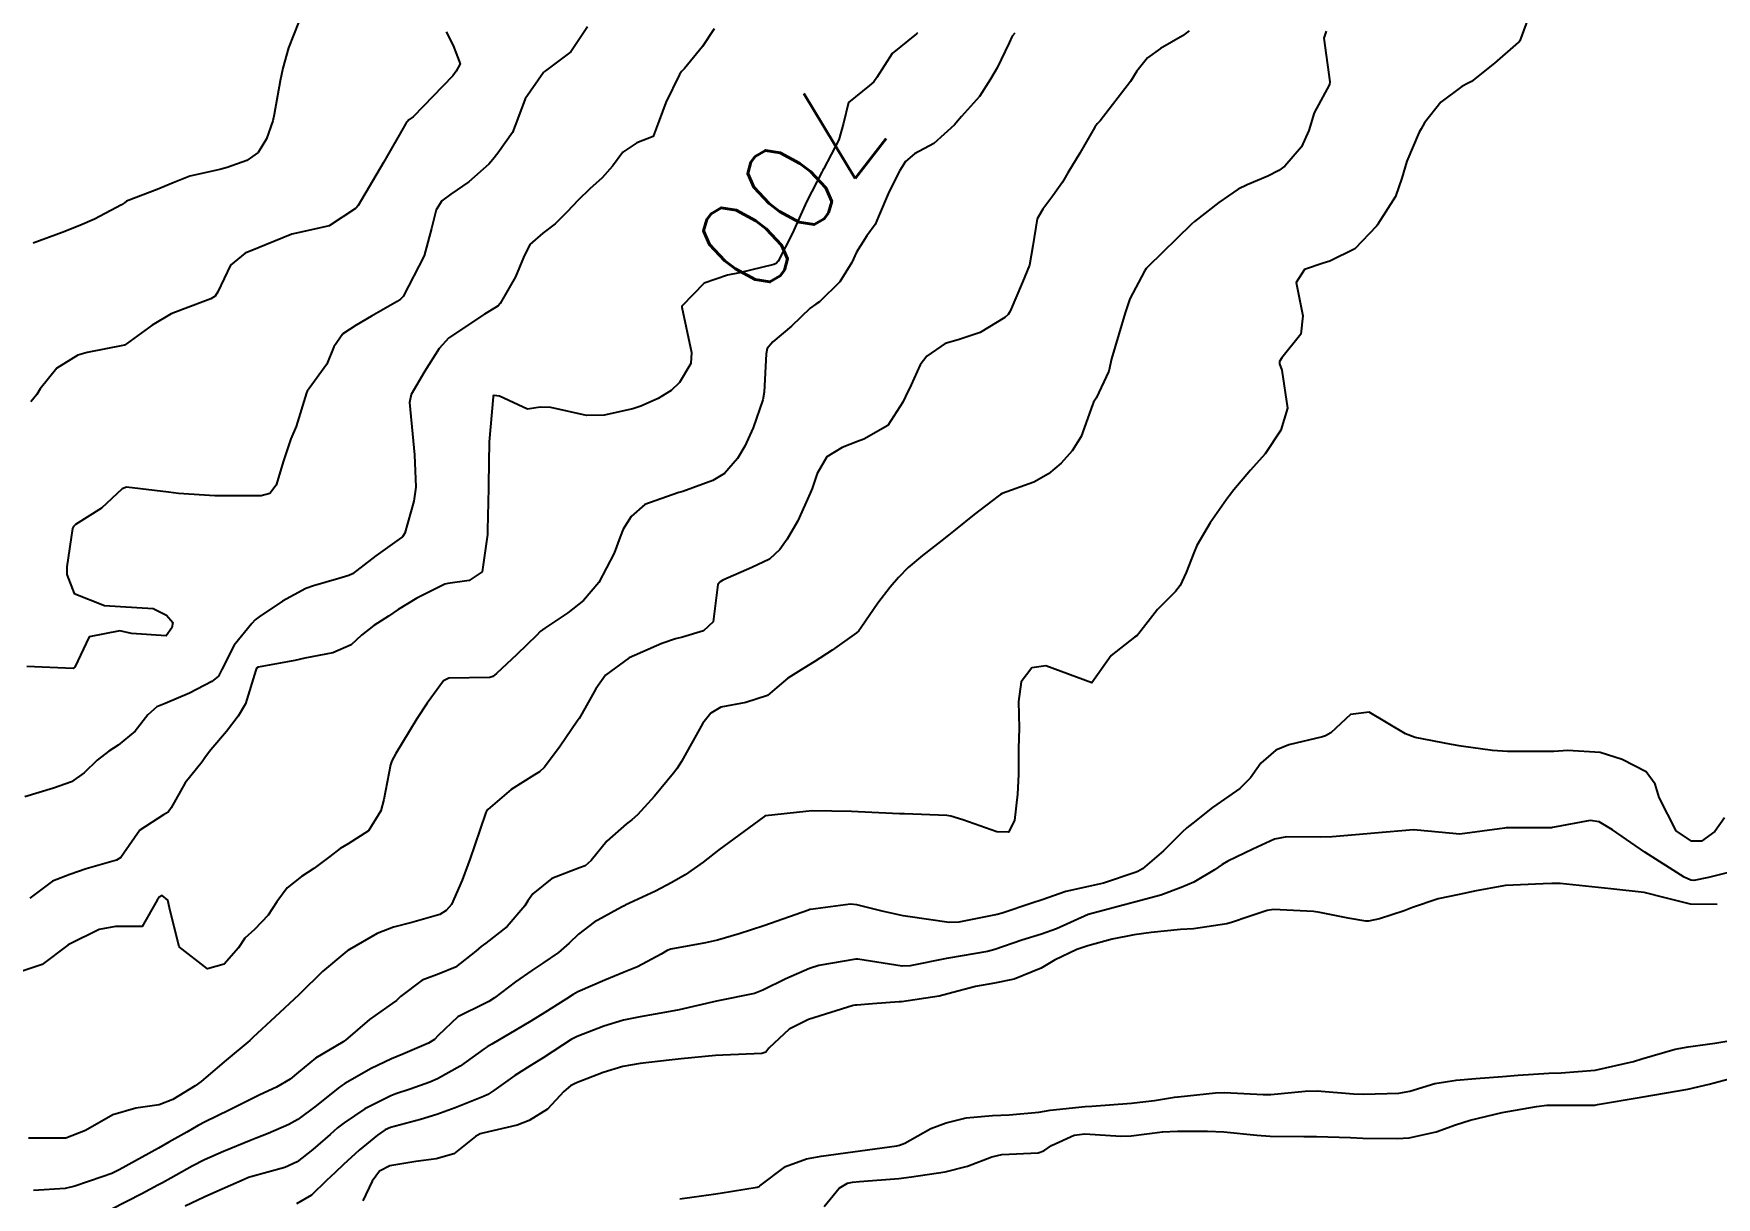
# Model space of a CAD drawing. Header units: metres. Extents: x 286371 to 293043, y 7462578 to 7466404.
# Drawn here: x 292411.8 to 292484.4, y 7462750.8 to 7462801 of the extents above; entities that cross this region are included whole.
import ezdxf
from ezdxf.enums import TextEntityAlignment as Align

# ---------------------------------------------------------------- set-up
doc = ezdxf.new("R2010")
doc.units = ezdxf.units.M
doc.header["$MEASUREMENT"] = 0
for name, color, linetype in [('Cotas', 45, 'Continuous'), ('Curvas de Nivel 1m', 11, 'Continuous'), ('Curvas de Nivel 5m', 15, 'Continuous')]:
    doc.layers.add(name, color=color, linetype=linetype)
doc.styles.add('Style-STANDARD', font='STANDARD.shx')

msp = doc.modelspace()

# ---------------------------------------------------------------- linework, layer by layer
at = {"layer": 'Curvas de Nivel 1m', "flags": 128}
for points, elevation in [([(292476.473, 7462802.128), (292475.946, 7462800.704), (292475.922, 7462800.666), (292475.883, 7462800.636), (292474.849, 7462799.74), (292473.857, 7462798.959), (292473.716, 7462798.876), (292473.449, 7462798.741), (292472.534, 7462798.064), (292471.83, 7462797.164), (292471.683, 7462796.91), (292471.606, 7462796.768), (292471.073, 7462795.507), (292470.854, 7462794.779), (292470.58, 7462793.985), (292469.821, 7462792.794), (292469.8, 7462792.758), (292469.763, 7462792.703), (292468.829, 7462791.727), (292467.74, 7462791.195), (292467.457, 7462791.11), (292466.647, 7462790.841), (292466.295, 7462790.277), (292466.582, 7462788.841), (292466.493, 7462788.042), (292465.676, 7462787.016), (292465.564, 7462786.857), (292465.574, 7462786.758), (292465.669, 7462786.49), (292465.911, 7462784.85), (292465.63, 7462783.89), (292464.951, 7462782.874), (292464.32, 7462782.167), (292463.59, 7462781.312), (292463.412, 7462781.072), (292463.277, 7462780.899), (292462.579, 7462779.899), (292462.002, 7462778.918), (292461.867, 7462778.602), (292461.536, 7462777.742), (292461.275, 7462777.181), (292461.081, 7462776.931), (292460.305, 7462776.15), (292459.496, 7462775.108), (292459.424, 7462775.026), (292459.309, 7462774.957), (292458.292, 7462774.162), (292457.464, 7462772.984), (292455.475, 7462773.715), (292454.865, 7462773.632), (292454.412, 7462773.03), (292454.302, 7462772.181), (292454.319, 7462771.031), (292454.298, 7462770.154), (292454.291, 7462769.031), (292454.251, 7462768.172), (292454.12, 7462767.033), (292453.864, 7462766.537), (292453.367, 7462766.549), (292451.892, 7462767.067), (292451.376, 7462767.222), (292451.206, 7462767.247), (292449.377, 7462767.323), (292449.154, 7462767.332), (292447.378, 7462767.417), (292447.086, 7462767.431), (292445.378, 7462767.459), (292445.114, 7462767.433), (292443.375, 7462767.232), (292443.345, 7462767.224), (292443.304, 7462767.195), (292441.352, 7462765.777), (292440.673, 7462765.245), (292439.897, 7462764.695), (292439.331, 7462764.364), (292438.617, 7462763.983), (292437.315, 7462763.376), (292437.26, 7462763.351), (292437.149, 7462763.297), (292435.969, 7462762.65), (292435.296, 7462762.135), (292434.887, 7462761.734), (292434.426, 7462761.337), (292433.75, 7462760.874), (292433.272, 7462760.561), (292432.566, 7462760.063), (292431.665, 7462759.378), (292431.42, 7462759.213), (292431.25, 7462759.134), (292430.088, 7462758.555), (292429.229, 7462757.745), (292429.068, 7462757.575), (292428.816, 7462757.421), (292427.708, 7462756.946), (292427.214, 7462756.745), (292426.336, 7462756.328), (292425.197, 7462755.685), (292425.073, 7462755.599), (292424.92, 7462755.479), (292423.957, 7462754.718), (292423.173, 7462754.129), (292422.779, 7462753.901), (292421.895, 7462753.523), (292421.379, 7462753.313), (292421.16, 7462753.233), (292419.959, 7462752.745), (292419.146, 7462752.387), (292418.607, 7462752.108), (292417.684, 7462751.586), (292417.328, 7462751.394), (292417.129, 7462751.288), (292416.429, 7462750.914), (292415.113, 7462750.241)], 696), ([(292435.686, 7462801.318), (292434.966, 7462800.24), (292433.865, 7462799.418), (292433.82, 7462799.39), (292433.779, 7462799.346), (292432.993, 7462798.212), (292432.676, 7462797.362), (292432.442, 7462796.748), (292431.811, 7462795.857), (292431.597, 7462795.588), (292431.415, 7462795.38), (292430.561, 7462794.624), (292429.784, 7462794.086), (292429.396, 7462793.794), (292429.151, 7462793.414), (292428.949, 7462792.608), (292428.625, 7462791.427), (292427.717, 7462789.673), (292427.612, 7462789.55), (292427.458, 7462789.448), (292426.354, 7462788.815), (292425.698, 7462788.437), (292425.116, 7462788.06), (292424.728, 7462787.489), (292424.418, 7462786.748), (292423.657, 7462785.69), (292423.582, 7462785.579), (292423.553, 7462785.506), (292423.095, 7462784.05), (292422.873, 7462783.516), (292422.551, 7462782.574), (292422.242, 7462781.525), (292421.959, 7462781.157), (292421.584, 7462781.054), (292420.078, 7462781.063), (292419.586, 7462781.057), (292418.014, 7462781.161), (292417.588, 7462781.211), (292415.777, 7462781.436), (292415.59, 7462781.357), (292414.687, 7462780.528), (292413.567, 7462779.819), (292413.482, 7462779.739), (292413.441, 7462779.656), (292413.198, 7462778), (292413.199, 7462777.659), (292413.518, 7462776.836), (292414.822, 7462776.32), (292415.507, 7462776.278), (292416.917, 7462776.192), (292417.499, 7462775.904), (292417.77, 7462775.59), (292417.728, 7462775.353), (292417.485, 7462775.02), (292415.994, 7462775.109), (292415.488, 7462775.223), (292414.161, 7462774.967), (292413.543, 7462773.653), (292413.502, 7462773.615), (292413.463, 7462773.604), (292411.464, 7462773.684)], 702), ([(292423.202, 7462801.508), (292422.765, 7462800.404), (292422.517, 7462799.525), (292422.402, 7462798.981), (292422.152, 7462797.53), (292422.098, 7462797.262), (292421.818, 7462796.479), (292421.459, 7462795.89), (292420.973, 7462795.547), (292420.121, 7462795.238), (292419.798, 7462795.161), (292418.51, 7462794.867), (292417.789, 7462794.577), (292417.101, 7462794.288), (292415.776, 7462793.783), (292415.682, 7462793.72), (292415.554, 7462793.628), (292414.396, 7462793.013), (292413.76, 7462792.738), (292412.993, 7462792.429), (292411.748, 7462791.968)], 704), ([(292454.141, 7462801.041), (292454.024, 7462800.909), (292453.888, 7462800.629), (292453.374, 7462799.549), (292453.094, 7462799.056), (292452.607, 7462798.305), (292451.831, 7462797.437), (292451.661, 7462797.243), (292451.528, 7462797.079), (292450.64, 7462796.27), (292449.808, 7462795.824), (292449.417, 7462795.495), (292449.174, 7462795.114), (292448.708, 7462794.198), (292448.251, 7462793.127), (292448.105, 7462792.783), (292447.751, 7462792.285), (292447.302, 7462791.58), (292447.096, 7462791.144), (292446.577, 7462790.296), (292445.708, 7462789.443), (292445.54, 7462789.333), (292445.305, 7462789.17), (292444.488, 7462788.387), (292443.682, 7462787.71), (292443.448, 7462787.428), (292443.402, 7462787.199), (292443.316, 7462785.533), (292443.254, 7462785.2), (292442.839, 7462783.993), (292442.483, 7462783.211), (292442.156, 7462782.666), (292441.596, 7462782.023), (292441.102, 7462781.721), (292439.796, 7462781.251), (292439.63, 7462781.207), (292439.583, 7462781.194), (292438.159, 7462780.692), (292437.567, 7462780.173), (292437.227, 7462779.621), (292437.09, 7462779.291), (292436.827, 7462778.582), (292436.166, 7462777.312), (292435.512, 7462776.544), (292434.826, 7462776.012), (292433.833, 7462775.349), (292433.643, 7462775.201), (292433.489, 7462775.04), (292432.634, 7462774.21), (292431.754, 7462773.38), (292431.591, 7462773.254), (292431.461, 7462773.212), (292429.691, 7462773.181), (292429.459, 7462773.066), (292428.762, 7462772.107), (292428.307, 7462771.431), (292427.977, 7462770.885), (292427.411, 7462769.927), (292427.238, 7462769.616), (292427.178, 7462769.448), (292426.882, 7462767.951), (292426.753, 7462767.454), (292426.23, 7462766.593), (292425.352, 7462766.03), (292425.002, 7462765.827), (292424.558, 7462765.486), (292423.869, 7462764.963), (292423.331, 7462764.618), (292422.705, 7462764.132), (292422.272, 7462763.52), (292421.884, 7462762.947), (292421.296, 7462762.335), (292420.881, 7462761.95), (292420.61, 7462761.545), (292419.996, 7462760.83), (292419.27, 7462760.636), (292418.047, 7462761.583), (292417.627, 7462763.272), (292417.559, 7462763.591), (292417.317, 7462763.795), (292417.183, 7462763.729), (292417.092, 7462763.598), (292416.446, 7462762.458), (292415.297, 7462762.461), (292414.597, 7462762.332), (292413.284, 7462761.683), (292413.266, 7462761.673), (292413.245, 7462761.655), (292412.123, 7462760.82), (292411.267, 7462760.537)], 699), ([(292441.152, 7462801.236), (292440.652, 7462800.473), (292439.868, 7462799.521), (292439.741, 7462799.381), (292439.654, 7462799.258), (292439.063, 7462798.049), (292438.784, 7462797.27), (292438.515, 7462796.583), (292437.819, 7462796.3), (292437.209, 7462795.897), (292436.765, 7462795.3), (292436.311, 7462794.792), (292435.789, 7462794.314), (292435.274, 7462793.83), (292434.804, 7462793.329), (292434.289, 7462792.813), (292433.76, 7462792.399), (292433.193, 7462791.913), (292432.914, 7462791.357), (292432.579, 7462790.514), (292431.913, 7462789.371), (292431.819, 7462789.267), (292431.711, 7462789.195), (292431.235, 7462788.912), (292429.691, 7462787.89), (292429.282, 7462787.42), (292428.651, 7462786.448), (292428.062, 7462785.438), (292427.996, 7462785.091), (292428.153, 7462783.436), (292428.213, 7462782.827), (292428.265, 7462781.434), (292428.182, 7462780.828), (292427.796, 7462779.441), (292427.699, 7462779.296), (292427.55, 7462779.187), (292426.536, 7462778.462), (292425.527, 7462777.698), (292425.381, 7462777.622), (292424.942, 7462777.483), (292423.843, 7462777.176), (292423.517, 7462777.059), (292422.515, 7462776.513), (292421.499, 7462775.835), (292421.333, 7462775.7), (292421.183, 7462775.539), (292420.419, 7462774.612), (292419.896, 7462773.558), (292419.75, 7462773.27), (292419.456, 7462773.039), (292418.495, 7462772.532), (292417.442, 7462772.095), (292417.086, 7462771.953), (292416.696, 7462771.606), (292416.147, 7462770.89), (292415.414, 7462770.297), (292415.008, 7462770.033), (292414.512, 7462769.638), (292413.946, 7462769.096), (292413.39, 7462768.712), (292412.621, 7462768.431), (292411.38, 7462768.056)], 701), ([(292461.663, 7462801.144), (292461.383, 7462800.922), (292460.436, 7462800.375), (292459.869, 7462799.973), (292459.41, 7462799.404), (292459.135, 7462798.959), (292457.828, 7462797.263), (292457.691, 7462797.122), (292457.587, 7462796.988), (292456.939, 7462795.865), (292456.431, 7462795.005), (292456.191, 7462794.605), (292455.779, 7462794.011), (292455.347, 7462793.445), (292455.1, 7462793.024), (292454.916, 7462791.857), (292454.775, 7462791.029), (292454.466, 7462790.291), (292453.939, 7462789.041), (292453.852, 7462788.892), (292453.7, 7462788.761), (292452.639, 7462788.111), (292451.685, 7462787.802), (292451.133, 7462787.632), (292450.336, 7462787.095), (292450.051, 7462786.716), (292449.655, 7462785.856), (292449.412, 7462785.344), (292449.303, 7462785.11), (292448.647, 7462784.101), (292447.62, 7462783.504), (292447.349, 7462783.408), (292446.685, 7462783.148), (292446.024, 7462782.743), (292445.597, 7462782.024), (292445.381, 7462781.374), (292445.301, 7462781.169), (292444.764, 7462779.979), (292444.305, 7462779.183), (292443.986, 7462778.749), (292443.541, 7462778.325), (292442.777, 7462777.964), (292441.527, 7462777.42), (292441.408, 7462777.344), (292441.304, 7462777.228), (292441.106, 7462775.624), (292440.696, 7462775.236), (292439.778, 7462774.962), (292439.489, 7462774.885), (292438.897, 7462774.678), (292437.476, 7462774.056), (292436.454, 7462773.31), (292436.041, 7462772.73), (292435.439, 7462771.642), (292435.316, 7462771.446), (292435.236, 7462771.327), (292434.508, 7462770.248), (292433.82, 7462769.348), (292433.607, 7462769.145), (292433.399, 7462769.013), (292432.389, 7462768.37), (292431.376, 7462767.51), (292431.316, 7462767.444), (292431.29, 7462767.386), (292430.804, 7462765.94), (292430.61, 7462765.395), (292430.275, 7462764.456), (292429.813, 7462763.407), (292429.575, 7462763.145), (292429.308, 7462762.984), (292428.097, 7462762.637), (292427.299, 7462762.432), (292426.593, 7462762.157), (292425.399, 7462761.473), (292425.332, 7462761.425), (292425.283, 7462761.396), (292424.239, 7462760.52), (292423.255, 7462759.551), (292423.232, 7462759.527), (292423.212, 7462759.505), (292422.198, 7462758.561), (292421.226, 7462757.664), (292421.162, 7462757.599), (292421.095, 7462757.536), (292420.076, 7462756.686), (292419.2, 7462755.941), (292419.004, 7462755.76), (292418.745, 7462755.571), (292417.778, 7462754.993), (292417.182, 7462754.76), (292416.177, 7462754.611), (292415.175, 7462754.326), (292413.998, 7462753.648), (292413.159, 7462753.322), (292411.534, 7462753.313)], 698), ([(292429.579, 7462801.099), (292429.881, 7462800.51), (292430.183, 7462799.714), (292430.008, 7462799.402), (292429.861, 7462799.202), (292428.147, 7462797.43), (292427.966, 7462797.298), (292427.83, 7462797.147), (292426.868, 7462795.453), (292425.776, 7462793.595), (292425.721, 7462793.529), (292425.667, 7462793.476), (292424.53, 7462792.726), (292423.76, 7462792.546), (292422.912, 7462792.362), (292421.749, 7462791.889), (292421.5, 7462791.786), (292420.892, 7462791.547), (292420.271, 7462791.021), (292419.719, 7462789.877), (292419.596, 7462789.686), (292419.419, 7462789.569), (292418.186, 7462789.108), (292417.704, 7462788.916), (292416.877, 7462788.426), (292415.779, 7462787.623), (292415.723, 7462787.584), (292415.683, 7462787.571), (292414.075, 7462787.251), (292413.676, 7462787.131), (292412.768, 7462786.567), (292412.043, 7462785.679), (292411.894, 7462785.438), (292411.646, 7462785.115)], 703), ([(292467.586, 7462801.131), (292467.483, 7462800.83), (292467.746, 7462798.936), (292467.731, 7462798.826), (292467.072, 7462797.599), (292466.833, 7462796.839), (292466.523, 7462796.135), (292465.801, 7462795.297), (292465.545, 7462795.111), (292465.063, 7462794.865), (292464.172, 7462794.495), (292463.785, 7462794.305), (292462.946, 7462793.727), (292461.9, 7462792.912), (292461.762, 7462792.791), (292459.876, 7462790.952), (292459.81, 7462790.876), (292459.731, 7462790.767), (292459.11, 7462789.567), (292458.907, 7462788.966), (292458.623, 7462788.038), (292458.32, 7462786.975), (292458.196, 7462786.447), (292457.648, 7462785.28), (292457.533, 7462785.099), (292457.486, 7462784.987), (292456.998, 7462783.619), (292456.61, 7462783), (292456.137, 7462782.475), (292455.599, 7462782.015), (292454.963, 7462781.655), (292453.586, 7462781.164), (292453.512, 7462781.119), (292453.424, 7462781.047), (292452.385, 7462780.249), (292451.562, 7462779.587), (292451.279, 7462779.358), (292450.923, 7462779.084), (292450.153, 7462778.487), (292449.537, 7462777.959), (292449.11, 7462777.531), (292448.76, 7462777.116), (292448.22, 7462776.417), (292447.498, 7462775.374), (292447.399, 7462775.232), (292447.298, 7462775.137), (292446.242, 7462774.393), (292445.475, 7462773.885), (292445.025, 7462773.617), (292444.331, 7462773.181), (292443.865, 7462772.782), (292443.453, 7462772.438), (292442.524, 7462772.132), (292441.445, 7462771.929), (292441.002, 7462771.67), (292440.659, 7462771.236), (292439.743, 7462769.592), (292439.536, 7462769.262), (292439.401, 7462769.085), (292438.57, 7462768.093), (292437.847, 7462767.287), (292437.598, 7462767.064), (292437.368, 7462766.889), (292436.523, 7462766.14), (292435.845, 7462765.317), (292435.576, 7462765.086), (292435.339, 7462764.989), (292434.137, 7462764.538), (292433.322, 7462763.864), (292433.11, 7462763.565), (292432.978, 7462763.359), (292432.217, 7462762.454), (292431.289, 7462761.74), (292431.085, 7462761.589), (292430.865, 7462761.391), (292429.977, 7462760.7), (292429.269, 7462760.413), (292428.543, 7462760.147), (292427.613, 7462759.439), (292427.428, 7462759.265), (292427.249, 7462759.132), (292426.261, 7462758.437), (292425.225, 7462757.549), (292425.186, 7462757.513), (292425.125, 7462757.476), (292423.931, 7462756.776), (292423.204, 7462756.164), (292422.846, 7462755.863), (292422.249, 7462755.519), (292421.533, 7462755.185), (292421.186, 7462755.023), (292420.201, 7462754.526), (292419.171, 7462754.027), (292418.873, 7462753.864), (292418.377, 7462753.576), (292417.607, 7462753.138), (292417.153, 7462752.886), (292415.453, 7462751.943), (292415.136, 7462751.786), (292414.722, 7462751.641), (292413.544, 7462751.242), (292413.126, 7462751.145), (292411.757, 7462751.052)], 697), ([(292485.072, 7462764.825), (292484.098, 7462764.573), (292483.462, 7462764.452), (292483.332, 7462764.458), (292483.045, 7462764.589), (292481.35, 7462765.676), (292479.95, 7462766.636), (292479.369, 7462766.985), (292478.984, 7462767.036), (292477.365, 7462766.73), (292477.317, 7462766.723), (292475.364, 7462766.717), (292475.281, 7462766.706), (292473.36, 7462766.45), (292471.511, 7462766.624), (292471.362, 7462766.633), (292469.669, 7462766.49), (292469.359, 7462766.461), (292467.845, 7462766.339), (292467.356, 7462766.311), (292465.885, 7462766.327), (292465.355, 7462766.234), (292464.422, 7462765.804), (292463.34, 7462765.283), (292463.093, 7462765.143), (292462.763, 7462764.903), (292461.868, 7462764.374), (292461.322, 7462764.139), (292460.442, 7462763.813), (292459.312, 7462763.506), (292458.874, 7462763.398), (292457.304, 7462762.984), (292455.934, 7462762.365), (292455.291, 7462762.135), (292454.438, 7462761.876), (292453.28, 7462761.469), (292452.954, 7462761.374), (292451.274, 7462761.093), (292451.184, 7462761.076), (292449.611, 7462760.757), (292449.269, 7462760.75), (292447.357, 7462761.049), (292447.273, 7462761.054), (292445.667, 7462760.768), (292445.274, 7462760.652), (292444.249, 7462760.205), (292443.254, 7462759.704), (292442.891, 7462759.571), (292441.254, 7462759.234), (292439.642, 7462758.862), (292439.247, 7462758.787), (292437.962, 7462758.565), (292437.241, 7462758.412), (292436.388, 7462758.156), (292435.23, 7462757.712), (292434.977, 7462757.579), (292434.601, 7462757.334), (292433.773, 7462756.788), (292433.21, 7462756.441), (292432.541, 7462756.027), (292431.634, 7462755.378), (292431.371, 7462755.201), (292431.19, 7462755.118), (292429.961, 7462754.624), (292429.178, 7462754.333), (292428.474, 7462754.125), (292427.169, 7462753.779), (292426.939, 7462753.676), (292426.616, 7462753.453), (292425.817, 7462752.801), (292425.145, 7462752.177), (292424.779, 7462751.84), (292424.416, 7462751.485), (292423.759, 7462750.861), (292423.119, 7462750.484)], 694), ([(292484.472, 7462763.412), (292483.317, 7462763.429), (292482.219, 7462763.702), (292481.324, 7462763.924), (292479.875, 7462764.087), (292479.327, 7462764.148), (292477.683, 7462764.315), (292477.329, 7462764.318), (292476.952, 7462764.306), (292475.327, 7462764.229), (292474.064, 7462763.993), (292473.321, 7462763.842), (292472.42, 7462763.655), (292471.312, 7462763.273), (292470.95, 7462763.139), (292469.889, 7462762.796), (292469.418, 7462762.687), (292469.302, 7462762.688), (292468.533, 7462762.816), (292467.308, 7462763.07), (292467.036, 7462763.111), (292465.309, 7462763.193), (292465.029, 7462763.148), (292464.219, 7462762.881), (292463.54, 7462762.652), (292463.299, 7462762.577), (292461.851, 7462762.361), (292461.295, 7462762.326), (292460.029, 7462762.207), (292459.291, 7462762.101), (292458.348, 7462761.908), (292457.284, 7462761.627), (292456.813, 7462761.46), (292455.858, 7462761.006), (292455.493, 7462760.788), (292455.269, 7462760.663), (292454.104, 7462760.189), (292453.258, 7462760.007), (292452.445, 7462759.868), (292451.251, 7462759.545), (292450.873, 7462759.456), (292449.246, 7462759.212), (292449.149, 7462759.203), (292447.996, 7462759.123), (292447.309, 7462759.068), (292447.243, 7462759.064), (292447.158, 7462759.052), (292445.233, 7462758.439), (292444.389, 7462758.025), (292443.518, 7462757.2), (292443.381, 7462757.032), (292443.21, 7462756.967), (292441.534, 7462756.905), (292441.209, 7462756.884), (292439.73, 7462756.74), (292439.212, 7462756.682), (292437.952, 7462756.541), (292437.206, 7462756.41), (292436.356, 7462756.152), (292435.2, 7462755.71), (292434.946, 7462755.58), (292434.657, 7462755.333), (292433.955, 7462754.566), (292433.168, 7462754.075), (292432.65, 7462753.877), (292431.166, 7462753.529), (292431.053, 7462753.499), (292430.851, 7462753.389), (292429.906, 7462752.646), (292429.144, 7462752.427), (292428.263, 7462752.306), (292427.144, 7462752.12), (292426.703, 7462751.889), (292426.386, 7462751.456), (292425.974, 7462750.604)], 693), ([(292439.673, 7462750.699), (292441.119, 7462750.905), (292441.411, 7462750.938), (292443.003, 7462751.206), (292443.094, 7462751.235), (292443.125, 7462751.253), (292444.231, 7462752.095), (292445.143, 7462752.425), (292445.769, 7462752.541), (292447.148, 7462752.726), (292449.036, 7462752.99), (292449.153, 7462753.011), (292449.391, 7462753.101), (292450.511, 7462753.737), (292451.168, 7462753.985), (292452.035, 7462754.197), (292453.173, 7462754.302), (292453.887, 7462754.32), (292455.176, 7462754.446), (292455.662, 7462754.522), (292457.18, 7462754.682), (292457.464, 7462754.696), (292459.182, 7462754.83), (292459.296, 7462754.839), (292460.163, 7462754.94), (292461.03, 7462755.083), (292461.187, 7462755.106), (292462.811, 7462755.279), (292463.19, 7462755.289), (292464.861, 7462755.198), (292465.189, 7462755.2), (292466.68, 7462755.354), (292467.192, 7462755.36), (292468.767, 7462755.234), (292469.19, 7462755.221), (292470.719, 7462755.254), (292471.193, 7462755.346), (292472.276, 7462755.68), (292473.2, 7462755.823), (292474.041, 7462755.892), (292475.203, 7462755.988), (292475.869, 7462756.04), (292477.206, 7462756.126), (292477.74, 7462756.143), (292479.208, 7462756.259), (292480.86, 7462756.622), (292481.216, 7462756.739), (292482.657, 7462757.159), (292483.224, 7462757.257), (292484.372, 7462757.422), (292485.229, 7462757.564)], 693), ([(292445.906, 7462750.369), (292446.548, 7462751.153), (292446.904, 7462751.371), (292447.128, 7462751.42), (292447.433, 7462751.443), (292449.131, 7462751.575), (292449.671, 7462751.643), (292451.136, 7462751.859), (292452.091, 7462752.109), (292453.146, 7462752.514), (292453.578, 7462752.608), (292455.149, 7462752.69), (292455.388, 7462752.773), (292455.715, 7462753.006), (292456.699, 7462753.453), (292457.162, 7462753.508), (292458.717, 7462753.404), (292459.161, 7462753.417), (292460.512, 7462753.586), (292461.165, 7462753.624), (292462.454, 7462753.616), (292463.164, 7462753.585), (292464.591, 7462753.445), (292465.162, 7462753.403), (292466.619, 7462753.386), (292467.162, 7462753.388), (292468.632, 7462753.342), (292469.162, 7462753.321), (292470.644, 7462753.3), (292471.162, 7462753.331), (292472.338, 7462753.585), (292473.171, 7462753.888), (292473.808, 7462754.101), (292475.18, 7462754.421), (292475.423, 7462754.468), (292476.663, 7462754.692), (292477.121, 7462754.749), (292477.185, 7462754.749), (292479.099, 7462754.742), (292479.185, 7462754.745), (292479.301, 7462754.767), (292481.191, 7462755.094), (292481.773, 7462755.193), (292483.197, 7462755.431), (292484.125, 7462755.646), (292485.205, 7462755.94)], 694)]:
    msp.add_lwpolyline(points, dxfattribs=dict(at, elevation=elevation))
at = {"layer": 'Curvas de Nivel 5m', "flags": 128}
for points, elevation in [([(292449.94, 7462801.057), (292449.893, 7462801.012), (292448.841, 7462800.158), (292448.185, 7462799.13), (292448.054, 7462798.939), (292447.859, 7462798.788), (292446.954, 7462798.041), (292446.735, 7462797.151), (292446.537, 7462796.44), (292445.869, 7462795.163), (292445.846, 7462795.121), (292445.801, 7462795.034), (292445.158, 7462793.792), (292444.884, 7462793.178), (292444.538, 7462792.403), (292443.912, 7462791.192), (292443.826, 7462791.099), (292443.732, 7462791.055), (292442.251, 7462790.692), (292441.725, 7462790.59), (292440.72, 7462790.243), (292439.762, 7462789.254), (292439.753, 7462789.204), (292440.169, 7462787.247), (292440.138, 7462786.777), (292439.655, 7462785.959), (292439.3, 7462785.609), (292438.738, 7462785.268), (292437.988, 7462784.93), (292437.637, 7462784.817), (292436.398, 7462784.538), (292435.632, 7462784.528), (292434.1, 7462784.874), (292433.637, 7462784.895), (292433.089, 7462784.809), (292431.885, 7462785.371), (292431.645, 7462785.399), (292431.613, 7462785.375), (292431.601, 7462785.333), (292431.432, 7462783.387), (292431.41, 7462781.563), (292431.413, 7462781.387), (292431.369, 7462779.575), (292431.365, 7462779.387), (292431.136, 7462777.784), (292430.577, 7462777.399), (292429.655, 7462777.28), (292429.521, 7462777.241), (292428.308, 7462776.636), (292427.505, 7462776.145), (292427.093, 7462775.858), (292426.461, 7462775.46), (292425.921, 7462775.035), (292425.481, 7462774.63), (292424.682, 7462774.28), (292423.472, 7462774.045), (292423.04, 7462773.941), (292421.466, 7462773.665), (292421.387, 7462773.614), (292421.354, 7462773.536), (292420.91, 7462772.075), (292420.596, 7462771.547), (292420.095, 7462770.883), (292419.412, 7462770.092), (292419.19, 7462769.785), (292419.035, 7462769.57), (292418.305, 7462768.666), (292417.703, 7462767.59), (292417.571, 7462767.391), (292417.369, 7462767.283), (292416.346, 7462766.623), (292415.662, 7462765.62), (292415.529, 7462765.434), (292415.34, 7462765.331), (292414.035, 7462764.943), (292413.33, 7462764.711), (292412.576, 7462764.415), (292411.599, 7462763.68)], 700), ([(292484.784, 7462767.153), (292484.371, 7462766.569), (292483.792, 7462766.143), (292483.357, 7462766.139), (292482.705, 7462766.594), (292481.966, 7462768.025), (292481.788, 7462768.609), (292481.402, 7462769.144), (292480.369, 7462769.671), (292479.414, 7462769.968), (292478.019, 7462770.061), (292477.414, 7462770.016), (292476.093, 7462770.015), (292475.414, 7462770.022), (292474.761, 7462770.064), (292473.417, 7462770.248), (292472.995, 7462770.32), (292471.422, 7462770.618), (292471.015, 7462770.781), (292469.438, 7462771.722), (292468.638, 7462771.618), (292467.78, 7462770.829), (292467.558, 7462770.696), (292467.421, 7462770.655), (292465.97, 7462770.302), (292465.412, 7462770.08), (292464.763, 7462769.518), (292464.315, 7462768.881), (292463.856, 7462768.418), (292463.382, 7462768.094), (292462.679, 7462767.601), (292461.824, 7462766.918), (292461.565, 7462766.717), (292461.358, 7462766.533), (292460.561, 7462765.722), (292459.65, 7462764.95), (292459.448, 7462764.837), (292459.332, 7462764.791), (292457.962, 7462764.338), (292457.322, 7462764.194), (292456.344, 7462763.974), (292455.313, 7462763.618), (292454.868, 7462763.466), (292453.589, 7462763.04), (292453.371, 7462762.976), (292453.303, 7462762.962), (292451.726, 7462762.64), (292451.297, 7462762.626), (292449.52, 7462762.891), (292449.31, 7462762.923), (292448.409, 7462763.118), (292447.318, 7462763.399), (292447.038, 7462763.419), (292445.315, 7462763.199), (292445.287, 7462763.193), (292445.225, 7462763.166), (292443.303, 7462762.49), (292442.228, 7462762.146), (292441.294, 7462761.876), (292440.777, 7462761.757), (292439.287, 7462761.48), (292439.126, 7462761.427), (292438.857, 7462761.271), (292437.838, 7462760.723), (292437.272, 7462760.488), (292436.428, 7462760.145), (292435.259, 7462759.631), (292435.062, 7462759.523), (292434.774, 7462759.332), (292433.842, 7462758.748), (292433.239, 7462758.376), (292432.605, 7462757.993), (292431.545, 7462757.38), (292431.345, 7462757.26), (292431.221, 7462757.169), (292430.189, 7462756.42), (292429.201, 7462755.877), (292428.875, 7462755.743), (292428.029, 7462755.432), (292427.403, 7462755.229), (292427.19, 7462755.15), (292426.06, 7462754.582), (292425.172, 7462753.982), (292424.888, 7462753.759), (292424.563, 7462753.483), (292423.821, 7462752.828), (292423.146, 7462752.301), (292422.608, 7462752.047), (292421.136, 7462751.654), (292421.047, 7462751.625), (292420.851, 7462751.539), (292419.669, 7462751.013), (292419.122, 7462750.767), (292418.312, 7462750.381)], 695)]:
    msp.add_lwpolyline(points, dxfattribs=dict(at, elevation=elevation))

# ---------------------------------------------------------------- texts
at = {"layer": 'Cotas', "style": 'Style-STANDARD'}
msp.add_text('700', height=4, rotation=232.36415, dxfattribs=at).set_placement((292444.417, 7462794.375, 700), align=Align.MIDDLE_CENTER)

doc.saveas('drawing.dxf')
